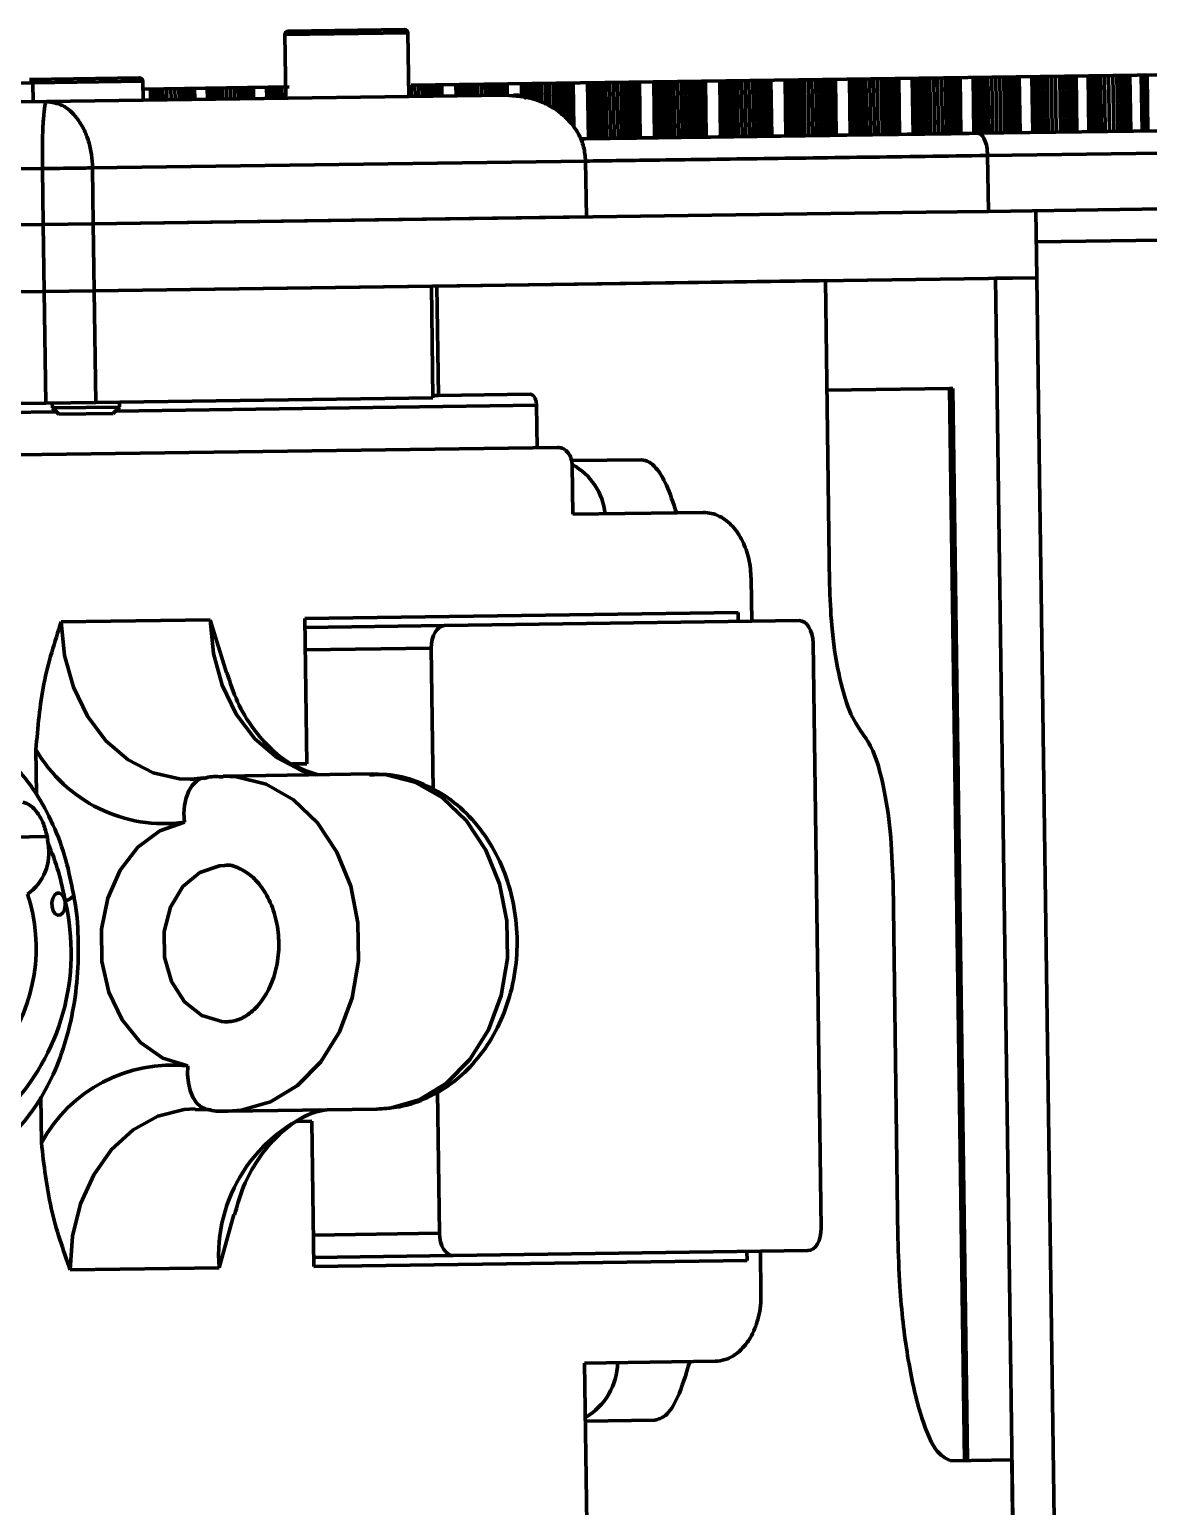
# Model space of a CAD drawing. Header units: millimetres. Extents: x -419 to 9215, y 1224 to 3301.
# Drawn here: x -113.9 to -63.8, y 2649.3 to 2715.4 of the extents above; entities that cross this region are included whole.
import ezdxf

# ---------------------------------------------------------------- set-up
doc = ezdxf.new("R2010")
doc.units = ezdxf.units.MM
doc.layers.add('Net 0.7', color=7, linetype='Continuous', lineweight=70)

msp = doc.modelspace()

# ---------------------------------------------------------------- linework, layer by layer
at = {"layer": 'Net 0.7', "color": 8, "linetype": 'Continuous', "lineweight": 70}
for p, q in [((-96.973, 2715.241), (-102.473, 2715.165)), ((-113.749, 2713.008), (-119.249, 2712.932)), ((-108.831, 2713.076), (-113.749, 2713.008)), ((-71.032, 2709.75), (-47.792, 2710.072)), ((-112.696, 2698.271), (-114.975, 2698.24)), ((-91.218, 2698.569), (-110.057, 2698.308)), ((-101.562, 2687.625), (-95.923, 2687.703)), ((-95.559, 2661.505), (-101.199, 2661.427))]:
    msp.add_line(p, q, dxfattribs=at)
at = {"layer": 'Net 0.7', "color": 7, "linetype": 'Continuous', "lineweight": 70}
for p, q in [((-102.473, 2715.165), (-102.433, 2712.315)), ((-102.325, 2715.317), (-97.125, 2715.389)), ((-96.934, 2712.391), (-96.973, 2715.241)), ((-113.901, 2713.156), (-108.983, 2713.224)), ((-56.058, 2713.458), (-96.831, 2712.893)), ((-79.366, 2710.634), (-79.401, 2713.134)), ((-79.203, 2710.637), (-79.238, 2713.136)), ((-79.032, 2710.639), (-79.067, 2713.139)), ((-78.858, 2710.641), (-78.893, 2713.141)), ((-78.686, 2710.644), (-78.721, 2713.144)), ((-78.518, 2710.646), (-78.553, 2713.146)), ((-78.367, 2710.648), (-78.401, 2713.148)), ((-78.238, 2710.65), (-78.272, 2713.15)), ((-78.129, 2710.652), (-78.164, 2713.151)), ((-78.046, 2710.653), (-78.08, 2713.152)), ((-78.003, 2710.653), (-78.038, 2713.153)), ((-77.947, 2710.654), (-77.981, 2713.154)), ((-77.879, 2710.655), (-77.913, 2713.155)), ((-77.802, 2710.656), (-77.837, 2713.156)), ((-77.179, 2710.665), (-77.213, 2713.164)), ((-77.111, 2710.666), (-77.146, 2713.165)), ((-77.064, 2710.666), (-77.099, 2713.166)), ((-77.039, 2710.667), (-77.074, 2713.166)), ((-77.038, 2710.667), (-77.073, 2713.166)), ((-77.026, 2710.667), (-77.061, 2713.167)), ((-76.971, 2710.668), (-77.005, 2713.167)), ((-76.868, 2710.669), (-76.902, 2713.169)), ((-76.743, 2710.671), (-76.777, 2713.171)), ((-76.599, 2710.673), (-76.633, 2713.173)), ((-76.44, 2710.675), (-76.475, 2713.175)), ((-76.272, 2710.677), (-76.306, 2713.177)), ((-76.098, 2710.68), (-76.133, 2713.179)), ((-75.923, 2710.682), (-75.958, 2713.182)), ((-75.75, 2710.685), (-75.784, 2713.184)), ((-75.588, 2710.687), (-75.622, 2713.187)), ((-75.447, 2710.689), (-75.482, 2713.188)), ((-75.326, 2710.69), (-75.36, 2713.19)), ((-75.229, 2710.692), (-75.263, 2713.192)), ((-75.181, 2710.692), (-75.216, 2713.192)), ((-75.121, 2710.693), (-75.156, 2713.193)), ((-75.052, 2710.694), (-75.087, 2713.194)), ((-74.976, 2710.695), (-75.01, 2713.195)), ((-74.368, 2710.704), (-74.403, 2713.203)), ((-74.304, 2710.705), (-74.338, 2713.204)), ((-74.261, 2710.705), (-74.296, 2713.205)), ((-74.241, 2710.705), (-74.276, 2713.205)), ((-74.151, 2710.707), (-74.185, 2713.206)), ((-74.036, 2710.708), (-74.071, 2713.208)), ((-73.9, 2710.71), (-73.935, 2713.21)), ((-73.747, 2710.712), (-73.782, 2713.212)), ((-73.583, 2710.715), (-73.617, 2713.214)), ((-73.41, 2710.717), (-73.444, 2713.217)), ((-73.234, 2710.719), (-73.268, 2713.219)), ((-73.056, 2710.722), (-73.09, 2713.222)), ((-72.884, 2710.724), (-72.919, 2713.224)), ((-72.733, 2710.726), (-72.767, 2713.226)), ((-72.599, 2710.728), (-72.634, 2713.228)), ((-72.489, 2710.73), (-72.524, 2713.23)), ((-72.437, 2710.73), (-72.471, 2713.23)), ((-72.374, 2710.731), (-72.409, 2713.231)), ((-72.304, 2710.732), (-72.338, 2713.232)), ((-72.229, 2710.733), (-72.263, 2713.233)), ((-71.641, 2710.742), (-71.675, 2713.241)), ((-71.58, 2710.742), (-71.614, 2713.242)), ((-71.542, 2710.743), (-71.577, 2713.243)), ((-71.527, 2710.743), (-71.562, 2713.243)), ((-71.518, 2710.743), (-71.553, 2713.243)), ((-71.414, 2710.745), (-71.449, 2713.244)), ((-71.287, 2710.746), (-71.322, 2713.246)), ((-71.141, 2710.748), (-71.176, 2713.248)), ((-70.981, 2710.751), (-71.016, 2713.25)), ((-70.81, 2710.753), (-70.845, 2713.253)), ((-70.634, 2710.755), (-70.668, 2713.255)), ((-70.452, 2710.758), (-70.487, 2713.258)), ((-70.272, 2710.76), (-70.307, 2713.26)), ((-70.111, 2710.763), (-70.146, 2713.262)), ((-69.966, 2710.765), (-70.001, 2713.264)), ((-69.844, 2710.766), (-69.879, 2713.266)), ((-69.787, 2710.767), (-69.822, 2713.267)), ((-69.722, 2710.768), (-69.757, 2713.268)), ((-69.651, 2710.769), (-69.686, 2713.269)), ((-69.577, 2710.77), (-69.612, 2713.27)), ((-69.013, 2710.778), (-69.047, 2713.278)), ((-68.955, 2710.779), (-68.99, 2713.278)), ((-68.923, 2710.779), (-68.957, 2713.279)), ((-68.913, 2710.779), (-68.948, 2713.279)), ((-68.893, 2710.78), (-68.928, 2713.279)), ((-68.776, 2710.781), (-68.811, 2713.281)), ((-68.638, 2710.783), (-68.673, 2713.283)), ((-68.483, 2710.785), (-68.518, 2713.285)), ((-68.316, 2710.788), (-68.35, 2713.287)), ((-68.14, 2710.79), (-68.174, 2713.29)), ((-67.956, 2710.793), (-67.991, 2713.292)), ((-67.769, 2710.795), (-67.803, 2713.295)), ((-67.599, 2710.798), (-67.633, 2713.297)), ((-67.444, 2710.8), (-67.478, 2713.299)), ((-67.31, 2710.802), (-67.344, 2713.301)), ((-67.248, 2710.802), (-67.283, 2713.302)), ((-67.181, 2710.803), (-67.216, 2713.303)), ((-67.11, 2710.804), (-67.145, 2713.304)), ((-67.039, 2710.805), (-67.073, 2713.305)), ((-66.501, 2710.813), (-66.535, 2713.313)), ((-66.448, 2710.813), (-66.482, 2713.313)), ((-66.42, 2710.814), (-66.454, 2713.314)), ((-66.416, 2710.814), (-66.451, 2713.314)), ((-66.382, 2710.814), (-66.417, 2713.314)), ((-66.253, 2710.816), (-66.287, 2713.316)), ((-66.104, 2710.818), (-66.139, 2713.318)), ((-65.941, 2710.821), (-65.976, 2713.32)), ((-65.767, 2710.823), (-65.801, 2713.323)), ((-65.582, 2710.825), (-65.617, 2713.325)), ((-65.389, 2710.828), (-65.423, 2713.328)), ((-65.211, 2710.831), (-65.246, 2713.33)), ((-65.046, 2710.833), (-65.081, 2713.333)), ((-64.902, 2710.835), (-64.936, 2713.335)), ((-64.837, 2710.836), (-64.871, 2713.336)), ((-64.768, 2710.837), (-64.803, 2713.337)), ((-64.697, 2710.838), (-64.732, 2713.338)), ((-64.628, 2710.839), (-64.663, 2713.338)), ((-64.12, 2710.846), (-64.155, 2713.346)), ((-64.071, 2710.846), (-64.106, 2713.346)), ((-64.049, 2710.847), (-64.083, 2713.347)), ((-64, 2710.847), (-64.035, 2713.347)), ((-63.859, 2710.849), (-63.894, 2713.349)), ((-113.737, 2712.158), (-113.749, 2713.008)), ((-108.819, 2712.226), (-108.831, 2713.076)), ((-102.29, 2712.817), (-108.826, 2712.726)), ((-108.486, 2712.231), (-108.493, 2712.731)), ((-108.414, 2712.232), (-108.421, 2712.732)), ((-108.343, 2712.233), (-108.35, 2712.733)), ((-108.276, 2712.234), (-108.283, 2712.734)), ((-108.215, 2712.235), (-108.222, 2712.735)), ((-108.081, 2712.237), (-108.088, 2712.736)), ((-107.927, 2712.239), (-107.934, 2712.739)), ((-107.757, 2712.241), (-107.764, 2712.741)), ((-107.57, 2712.244), (-107.577, 2712.744)), ((-107.387, 2712.246), (-107.393, 2712.746)), ((-107.21, 2712.249), (-107.217, 2712.749)), ((-107.043, 2712.251), (-107.05, 2712.751)), ((-106.888, 2712.253), (-106.895, 2712.753)), ((-106.749, 2712.255), (-106.756, 2712.755)), ((-106.632, 2712.257), (-106.639, 2712.757)), ((-106.607, 2712.257), (-106.614, 2712.757)), ((-106.598, 2712.257), (-106.605, 2712.757)), ((-106.565, 2712.258), (-106.572, 2712.757)), ((-106.507, 2712.258), (-106.514, 2712.758)), ((-105.942, 2712.266), (-105.949, 2712.766)), ((-105.868, 2712.267), (-105.875, 2712.767)), ((-105.797, 2712.268), (-105.804, 2712.768)), ((-105.732, 2712.269), (-105.739, 2712.769)), ((-105.675, 2712.27), (-105.682, 2712.77)), ((-105.553, 2712.272), (-105.56, 2712.772)), ((-105.409, 2712.274), (-105.416, 2712.774)), ((-105.248, 2712.276), (-105.255, 2712.776)), ((-105.069, 2712.278), (-105.076, 2712.778)), ((-104.888, 2712.281), (-104.894, 2712.781)), ((-104.711, 2712.283), (-104.718, 2712.783)), ((-104.54, 2712.286), (-104.547, 2712.786)), ((-104.38, 2712.288), (-104.386, 2712.788)), ((-104.233, 2712.29), (-104.24, 2712.79)), ((-104.106, 2712.292), (-104.113, 2712.792)), ((-104.002, 2712.293), (-104.009, 2712.793)), ((-103.989, 2712.293), (-103.996, 2712.793)), ((-103.974, 2712.293), (-103.981, 2712.793)), ((-103.936, 2712.294), (-103.943, 2712.794)), ((-103.875, 2712.295), (-103.882, 2712.795)), ((-103.286, 2712.303), (-103.293, 2712.803)), ((-103.211, 2712.304), (-103.218, 2712.804)), ((-103.141, 2712.305), (-103.147, 2712.805)), ((-103.078, 2712.306), (-103.085, 2712.806)), ((-103.026, 2712.307), (-103.033, 2712.807)), ((-102.916, 2712.308), (-102.923, 2712.808)), ((-102.783, 2712.31), (-102.79, 2712.81)), ((-102.632, 2712.312), (-102.639, 2712.812)), ((-102.461, 2712.314), (-102.468, 2712.814)), ((-96.824, 2712.393), (-96.831, 2712.893)), ((-96.652, 2712.395), (-96.659, 2712.895)), ((-96.479, 2712.397), (-96.486, 2712.897)), ((-96.308, 2712.4), (-96.315, 2712.9)), ((-96.144, 2712.402), (-96.151, 2712.902)), ((-95.993, 2712.404), (-96, 2712.904)), ((-95.858, 2712.406), (-95.865, 2712.906)), ((-95.743, 2712.408), (-95.75, 2712.908)), ((-95.671, 2712.409), (-95.678, 2712.909)), ((-95.626, 2712.409), (-95.632, 2712.909)), ((-95.611, 2712.409), (-95.618, 2712.909)), ((-95.603, 2712.409), (-95.61, 2712.909)), ((-95.573, 2712.41), (-95.58, 2712.91)), ((-95.522, 2712.411), (-95.529, 2712.911)), ((-95.451, 2712.412), (-95.458, 2712.912)), ((-94.816, 2712.42), (-94.823, 2712.92)), ((-94.739, 2712.421), (-94.746, 2712.921)), ((-94.673, 2712.422), (-94.68, 2712.922)), ((-94.62, 2712.423), (-94.627, 2712.923)), ((-94.583, 2712.424), (-94.59, 2712.924)), ((-94.514, 2712.425), (-94.521, 2712.925)), ((-94.42, 2712.426), (-94.427, 2712.926)), ((-94.304, 2712.428), (-94.311, 2712.927)), ((-94.164, 2712.429), (-94.171, 2712.929)), ((-94.003, 2712.432), (-94.01, 2712.932)), ((-93.835, 2712.434), (-93.842, 2712.934)), ((-93.662, 2712.436), (-93.669, 2712.936)), ((-93.49, 2712.439), (-93.497, 2712.939)), ((-93.323, 2712.441), (-93.33, 2712.941)), ((-93.165, 2712.443), (-93.172, 2712.943)), ((-93.022, 2712.445), (-93.029, 2712.945)), ((-92.895, 2712.447), (-92.902, 2712.947)), ((-92.809, 2712.448), (-92.816, 2712.948)), ((-92.748, 2712.449), (-92.755, 2712.949)), ((-92.712, 2712.45), (-92.719, 2712.95)), ((-92.702, 2712.45), (-92.709, 2712.95)), ((-92.689, 2712.45), (-92.696, 2712.95)), ((-92.653, 2712.45), (-92.66, 2712.95)), ((-92.599, 2712.451), (-92.606, 2712.951)), ((-92.526, 2712.452), (-92.533, 2712.952)), ((-91.881, 2712.372), (-91.889, 2712.961)), ((-91.804, 2712.354), (-91.813, 2712.962)), ((-91.741, 2712.34), (-91.749, 2712.963)), ((-91.692, 2712.322), (-91.7, 2712.964)), ((-91.66, 2712.317), (-91.669, 2712.964)), ((-91.606, 2712.309), (-91.615, 2712.965)), ((-91.525, 2712.297), (-91.535, 2712.966)), ((-91.422, 2712.283), (-91.432, 2712.967)), ((-91.294, 2712.248), (-91.304, 2712.969)), ((-91.139, 2712.17), (-91.151, 2712.971)), ((-90.975, 2712.087), (-90.987, 2712.974)), ((-90.803, 2712), (-90.817, 2712.976)), ((-90.63, 2711.912), (-90.644, 2712.978)), ((-90.458, 2711.826), (-90.474, 2712.981)), ((-90.294, 2711.743), (-90.311, 2712.983)), ((-90.142, 2711.643), (-90.16, 2712.985)), ((-90.003, 2711.515), (-90.024, 2712.987)), ((-89.901, 2711.419), (-89.923, 2712.988)), ((-89.825, 2711.348), (-89.847, 2712.989)), ((-89.773, 2711.3), (-89.796, 2712.99)), ((-89.747, 2711.277), (-89.771, 2712.99)), ((-89.727, 2711.258), (-89.751, 2712.991)), ((-89.686, 2711.209), (-89.711, 2712.991)), ((-89.627, 2711.125), (-89.653, 2712.992)), ((-89.551, 2711.017), (-89.579, 2712.993)), ((-88.897, 2710.502), (-88.931, 2713.002)), ((-88.821, 2710.503), (-88.856, 2713.003)), ((-88.76, 2710.504), (-88.795, 2713.004)), ((-88.715, 2710.505), (-88.75, 2713.005)), ((-88.69, 2710.505), (-88.725, 2713.005)), ((-88.65, 2710.506), (-88.685, 2713.005)), ((-88.585, 2710.507), (-88.62, 2713.006)), ((-88.496, 2710.508), (-88.531, 2713.008)), ((-88.382, 2710.509), (-88.416, 2713.009)), ((-88.236, 2710.511), (-88.271, 2713.011)), ((-88.079, 2710.514), (-88.113, 2713.013)), ((-87.912, 2710.516), (-87.946, 2713.016)), ((-87.74, 2710.518), (-87.774, 2713.018)), ((-87.568, 2710.521), (-87.602, 2713.02)), ((-87.401, 2710.523), (-87.435, 2713.023)), ((-87.243, 2710.525), (-87.278, 2713.025)), ((-87.097, 2710.527), (-87.132, 2713.027)), ((-86.982, 2710.529), (-87.017, 2713.029)), ((-86.893, 2710.53), (-86.927, 2713.03)), ((-86.827, 2710.531), (-86.861, 2713.031)), ((-86.786, 2710.532), (-86.821, 2713.031)), ((-86.761, 2710.532), (-86.795, 2713.032)), ((-86.716, 2710.533), (-86.75, 2713.032)), ((-86.655, 2710.533), (-86.689, 2713.033)), ((-86.579, 2710.534), (-86.614, 2713.034)), ((-85.932, 2710.543), (-85.966, 2713.043)), ((-85.857, 2710.544), (-85.892, 2713.044)), ((-85.799, 2710.545), (-85.834, 2713.045)), ((-85.759, 2710.546), (-85.794, 2713.046)), ((-85.74, 2710.546), (-85.774, 2713.046)), ((-85.715, 2710.546), (-85.75, 2713.046)), ((-85.665, 2710.547), (-85.7, 2713.047)), ((-85.59, 2710.548), (-85.625, 2713.048)), ((-85.49, 2710.55), (-85.524, 2713.049)), ((-85.354, 2710.551), (-85.388, 2713.051)), ((-85.203, 2710.553), (-85.238, 2713.053)), ((-85.04, 2710.556), (-85.075, 2713.056)), ((-84.87, 2710.558), (-84.905, 2713.058)), ((-84.698, 2710.56), (-84.732, 2713.06)), ((-84.527, 2710.563), (-84.562, 2713.063)), ((-84.364, 2710.565), (-84.398, 2713.065)), ((-84.209, 2710.567), (-84.244, 2713.067)), ((-84.081, 2710.569), (-84.116, 2713.069)), ((-83.978, 2710.57), (-84.013, 2713.07)), ((-83.897, 2710.572), (-83.932, 2713.071)), ((-83.842, 2710.572), (-83.877, 2713.072)), ((-83.811, 2710.573), (-83.845, 2713.073)), ((-83.762, 2710.573), (-83.796, 2713.073)), ((-83.698, 2710.574), (-83.733, 2713.074)), ((-83.621, 2710.575), (-83.656, 2713.075)), ((-82.978, 2710.584), (-83.013, 2713.084)), ((-82.906, 2710.585), (-82.94, 2713.085)), ((-82.851, 2710.586), (-82.886, 2713.086)), ((-82.816, 2710.587), (-82.85, 2713.086)), ((-82.802, 2710.587), (-82.837, 2713.087)), ((-82.793, 2710.587), (-82.828, 2713.087)), ((-82.758, 2710.587), (-82.793, 2713.087)), ((-82.698, 2710.588), (-82.733, 2713.088)), ((-82.612, 2710.589), (-82.647, 2713.089)), ((-82.486, 2710.591), (-82.521, 2713.091)), ((-82.343, 2710.593), (-82.378, 2713.093)), ((-82.186, 2710.595), (-82.221, 2713.095)), ((-82.019, 2710.598), (-82.053, 2713.097)), ((-81.846, 2710.6), (-81.881, 2713.1)), ((-81.674, 2710.602), (-81.709, 2713.102)), ((-81.506, 2710.605), (-81.54, 2713.105)), ((-81.344, 2710.607), (-81.379, 2713.107)), ((-81.204, 2710.609), (-81.238, 2713.109)), ((-81.087, 2710.611), (-81.122, 2713.11)), ((-80.992, 2710.612), (-81.027, 2713.112)), ((-80.923, 2710.613), (-80.957, 2713.113)), ((-80.886, 2710.613), (-80.92, 2713.113)), ((-80.833, 2710.614), (-80.867, 2713.114)), ((-80.767, 2710.615), (-80.801, 2713.115)), ((-80.69, 2710.616), (-80.724, 2713.116)), ((-80.055, 2710.625), (-80.089, 2713.125)), ((-79.984, 2710.626), (-80.019, 2713.126)), ((-79.934, 2710.627), (-79.968, 2713.126)), ((-79.903, 2710.627), (-79.938, 2713.127)), ((-79.896, 2710.627), (-79.931, 2713.127)), ((-79.882, 2710.627), (-79.917, 2713.127)), ((-79.838, 2710.628), (-79.872, 2713.128)), ((-79.767, 2710.629), (-79.801, 2713.129)), ((-79.652, 2710.63), (-79.687, 2713.13)), ((-79.517, 2710.632), (-79.552, 2713.132)), ((-113.139, 2712.166), (-137.518, 2711.828)), ((-92.61, 2712.451), (-113.139, 2712.166)), ((-48.806, 2711.058), (-71.465, 2710.744)), ((-111.082, 2709.195), (-89.019, 2709.5)), ((-111.047, 2706.695), (-111.082, 2709.195)), ((-88.984, 2707.001), (-89.019, 2709.5)), ((-70.997, 2707.25), (-71.032, 2709.75)), ((-139.095, 2708.806), (-113.323, 2709.164)), ((-113.288, 2706.664), (-113.323, 2709.164)), ((-73.777, 2707.212), (-111.047, 2706.695)), ((-73.777, 2707.212), (-70.997, 2707.25)), ((-70.997, 2707.25), (-47.757, 2707.572)), ((-68.872, 2707.28), (-68.831, 2704.28)), ((-139.06, 2706.307), (-113.288, 2706.664)), ((-113.288, 2706.664), (-111.047, 2706.695)), ((-113.288, 2706.664), (-113.247, 2703.664)), ((-111.047, 2706.695), (-88.984, 2707.001)), ((-111.005, 2703.695), (-111.047, 2706.695)), ((-51.947, 2706.114), (-68.853, 2705.88)), ((-68.831, 2704.28), (-111.005, 2703.695)), ((-95.921, 2703.904), (-111.005, 2703.695)), ((-95.921, 2703.904), (-95.852, 2698.905)), ((-78.291, 2704.149), (-95.67, 2703.908)), ((-95.602, 2699.008), (-95.67, 2703.908)), ((-78.103, 2690.566), (-78.291, 2704.149)), ((-68.831, 2704.28), (-70.674, 2704.254)), ((-69.707, 2634.461), (-70.674, 2704.254)), ((-68.692, 2694.281), (-68.831, 2704.28)), ((-113.247, 2703.664), (-139.019, 2703.307)), ((-113.247, 2703.664), (-111.005, 2703.695)), ((-113.247, 2703.664), (-113.177, 2698.665)), ((-111.005, 2703.695), (-110.936, 2698.696)), ((-78.223, 2699.249), (-72.734, 2699.325)), ((-72.589, 2699.327), (-72.734, 2699.325)), ((-72.734, 2699.325), (-72.069, 2651.33)), ((-71.924, 2651.332), (-72.589, 2699.327)), ((-113.177, 2698.665), (-138.949, 2698.307)), ((-110.936, 2698.696), (-113.177, 2698.665)), ((-112.882, 2698.669), (-112.879, 2698.449)), ((-95.852, 2698.905), (-110.936, 2698.696)), ((-109.879, 2698.491), (-109.882, 2698.71)), ((-95.602, 2699.008), (-95.853, 2699.005)), ((-95.602, 2699.008), (-91.499, 2699.065)), ((-112.879, 2698.449), (-109.879, 2698.491)), ((-112.879, 2698.449), (-112.595, 2698.173)), ((-112.595, 2698.173), (-110.156, 2698.206)), ((-110.156, 2698.206), (-109.879, 2698.491)), ((-91.192, 2696.669), (-91.218, 2698.569)), ((-90.27, 2696.682), (-119.157, 2696.281)), ((-89.597, 2696.091), (-86.524, 2696.134)), ((-89.589, 2693.691), (-89.62, 2695.891)), ((-68.694, 2694.281), (-68.692, 2694.281)), ((-68.652, 2691.281), (-68.694, 2694.281)), ((-89.589, 2693.691), (-83.756, 2693.772)), ((-81.588, 2688.902), (-81.614, 2690.801)), ((-68.65, 2691.281), (-68.652, 2691.281)), ((-68.043, 2647.485), (-68.65, 2691.281)), ((-112.484, 2688.873), (-105.821, 2688.966)), ((-105.086, 2686.589), (-105.821, 2688.966)), ((-101.581, 2689.024), (-82.199, 2689.293)), ((-101.491, 2682.525), (-101.581, 2689.024)), ((-95.331, 2688.711), (-101.576, 2688.624)), ((-79.462, 2688.931), (-95.331, 2688.711)), ((-82.199, 2689.293), (-82.194, 2688.893)), ((-95.923, 2687.703), (-95.834, 2681.348)), ((-78.479, 2661.742), (-78.842, 2687.939)), ((-113.588, 2681.141), (-113.616, 2683.157)), ((-98.564, 2682.066), (-105.227, 2681.973)), ((-102.165, 2682.516), (-101.491, 2682.525)), ((-106.484, 2681.841), (-106.72, 2681.831)), ((-106.109, 2681.889), (-106.524, 2681.842)), ((-113.112, 2679.264), (-114.699, 2679.242)), ((-75.044, 2661.29), (-75.264, 2677.188)), ((-105.074, 2670.974), (-105.163, 2670.975)), ((-113.372, 2665.558), (-113.401, 2667.614)), ((-95.647, 2667.856), (-95.559, 2661.505)), ((-106.491, 2667.048), (-105.903, 2667.034)), ((-105.262, 2666.977), (-105.019, 2666.975)), ((-105.019, 2666.975), (-98.356, 2667.067)), ((-101.27, 2666.527), (-101.925, 2666.517)), ((-101.179, 2660.027), (-101.27, 2666.527)), ((-105.419, 2659.968), (-104.756, 2662.344)), ((-101.185, 2660.427), (-94.94, 2660.514)), ((-81.797, 2660.296), (-101.179, 2660.027)), ((-94.94, 2660.514), (-79.071, 2660.734)), ((-81.803, 2660.696), (-81.797, 2660.296)), ((-81.171, 2658.804), (-81.197, 2660.704)), ((-112.082, 2659.876), (-105.419, 2659.968)), ((-83.229, 2655.776), (-89.062, 2655.695)), ((-89.062, 2655.695), (-88.963, 2648.495)), ((-89.054, 2653.095), (-85.928, 2653.138)), ((-69.954, 2651.359), (-72.677, 2651.321)), ((-69.72, 2634.461), (-69.954, 2651.359))]:
    msp.add_line(p, q, dxfattribs=at)
at = {"layer": 'Net 0.7', "color": 8, "linetype": 'Continuous', "lineweight": 70, "flags": 128}
for points in [[(-106.72, 2681.831), (-107.193, 2681.85), (-108.377, 2682.118), (-109.491, 2682.694), (-110.484, 2683.551), (-111.313, 2684.651), (-111.939, 2685.945), (-112.336, 2687.374), (-112.484, 2688.873)], [(-105.821, 2688.966), (-105.673, 2687.466), (-105.277, 2686.037), (-104.65, 2684.744), (-103.822, 2683.644), (-102.828, 2682.786), (-101.714, 2682.21), (-101.1, 2682.03)], [(-98.564, 2682.066), (-97.981, 2682.038), (-96.657, 2681.701), (-95.425, 2680.999), (-94.348, 2679.968), (-93.481, 2678.661), (-92.869, 2677.145), (-92.543, 2675.496), (-92.52, 2673.801), (-92.8, 2672.144), (-93.37, 2670.611), (-94.2, 2669.28), (-95.248, 2668.22), (-96.46, 2667.484), (-97.774, 2667.111), (-98.356, 2667.067)], [(-105.019, 2666.975), (-104.437, 2667.018), (-103.122, 2667.392), (-101.91, 2668.128), (-100.862, 2669.188), (-100.032, 2670.519), (-99.463, 2672.051), (-99.182, 2673.708), (-99.206, 2675.404), (-99.532, 2677.052), (-100.144, 2678.569), (-101.01, 2679.876), (-102.087, 2680.907), (-103.319, 2681.608), (-104.644, 2681.945), (-105.232, 2681.973)], [(-105.163, 2670.975), (-105.304, 2670.983), (-106.197, 2671.253), (-106.973, 2671.873), (-107.548, 2672.774), (-107.861, 2673.86), (-107.877, 2675.012), (-107.595, 2676.106), (-107.044, 2677.023), (-106.286, 2677.663), (-105.401, 2677.958), (-105.169, 2677.974)], [(-112.31, 2676.37), (-112.113, 2676.47), (-111.985, 2676.566), (-111.93, 2676.653), (-111.929, 2676.682)], [(-112.082, 2659.876), (-111.975, 2661.379), (-111.619, 2662.818), (-111.028, 2664.129), (-110.23, 2665.251), (-109.261, 2666.136), (-108.164, 2666.742), (-106.988, 2667.044), (-106.488, 2667.075)]]:
    msp.add_lwpolyline(points, dxfattribs=at)
at = {"layer": 'Net 0.7', "color": 7, "linetype": 'Continuous', "lineweight": 70, "flags": 128}
for points in [[(-95.923, 2687.703), (-95.914, 2687.898), (-95.882, 2688.086), (-95.828, 2688.26), (-95.755, 2688.412), (-95.665, 2688.538), (-95.561, 2688.632), (-95.449, 2688.69), (-95.331, 2688.711)], [(-79.462, 2688.931), (-79.343, 2688.913), (-79.229, 2688.858), (-79.123, 2688.767), (-79.029, 2688.644), (-78.952, 2688.494), (-78.893, 2688.321), (-78.856, 2688.134), (-78.842, 2687.939)], [(-105.992, 2681.9), (-106.224, 2681.859), (-106.438, 2681.743), (-106.626, 2681.557), (-106.781, 2681.308), (-106.897, 2681.006), (-106.968, 2680.662), (-106.994, 2680.29), (-106.972, 2679.903)], [(-106.972, 2679.903), (-108.072, 2679.518), (-109.054, 2678.788), (-109.85, 2677.761), (-110.405, 2676.508), (-110.682, 2675.116), (-110.662, 2673.678), (-110.347, 2672.294), (-109.757, 2671.057), (-108.933, 2670.053), (-107.931, 2669.35), (-106.821, 2668.995)], [(-112.893, 2676.113), (-112.902, 2676.307), (-112.866, 2676.492), (-112.789, 2676.639), (-112.684, 2676.725), (-112.566, 2676.737), (-112.453, 2676.674), (-112.364, 2676.545), (-112.31, 2676.37)], [(-112.31, 2676.37), (-112.301, 2676.176), (-112.337, 2675.991), (-112.414, 2675.844), (-112.519, 2675.758), (-112.637, 2675.746), (-112.749, 2675.809), (-112.839, 2675.938), (-112.893, 2676.113)], [(-105.786, 2667.026), (-106.019, 2667.061), (-106.236, 2667.171), (-106.429, 2667.352), (-106.591, 2667.596), (-106.715, 2667.895), (-106.796, 2668.237), (-106.832, 2668.608), (-106.821, 2668.995)], [(-78.479, 2661.742), (-78.488, 2661.547), (-78.52, 2661.359), (-78.573, 2661.185), (-78.647, 2661.033), (-78.737, 2660.907), (-78.84, 2660.813), (-78.953, 2660.755), (-79.071, 2660.734)], [(-94.94, 2660.514), (-95.058, 2660.531), (-95.173, 2660.587), (-95.279, 2660.678), (-95.372, 2660.801), (-95.45, 2660.951), (-95.508, 2661.123), (-95.545, 2661.31), (-95.559, 2661.505)]]:
    msp.add_lwpolyline(points, dxfattribs=at)
at = {"layer": 'Net 0.7', "color": 7, "linetype": 'Continuous', "lineweight": 70}
for centre, radius, start, end in [((-102.323, 2715.167), 0.15, 90.79426, 180.79426), ((-97.123, 2715.239), 0.15, 0.79426, 90.79426), ((-113.899, 2713.006), 0.15, 0.79426, 90.79426), ((-108.981, 2713.074), 0.15, 0.79426, 90.79426), ((-107.864, 2686.491), 6.648, 210.09713, 277.71355), ((-115.307, 2678.547), 2.273, 305.31807, 10.3724), ((-123.175, 2674.58), 11.011, 9.35902, 23.41942), ((-121.344, 2674.278), 7.738, 324.2745, 18.17473), ((-122.078, 2674.053), 10.04, 315.53961, 13.34406), ((-107.53, 2662.385), 6.648, 83.87497, 151.4914)]:
    msp.add_arc(centre, radius, start, end, dxfattribs=at)
at = {"layer": 'Net 0.7', "color": 8, "linetype": 'Continuous', "lineweight": 70}
for centre, radius, start, end in [((-90.966, 2693.419), 2.838, 5.89917, 61.53517), ((-98.505, 2660.519), 6.936, 110.12398, 184.55711), ((-90.469, 2655.761), 2.879, 300.02688, 359.08802)]:
    msp.add_arc(centre, radius, start, end, dxfattribs=at)
at = {"layer": 'Net 0.7', "color": 7, "linetype": 'Continuous', "lineweight": 70}
for points, knots in [([(-113.139, 2712.166), (-113.166, 2712.127), (-113.22, 2712.049), (-113.274, 2711.523), (-113.307, 2710.93), (-113.323, 2710.378), (-113.329, 2709.778), (-113.325, 2709.366), (-113.323, 2709.164)], [0, 0, 0, 0, 0.2352779, 0.4734621, 0.6051887, 0.7412026, 0.8727099, 1, 1, 1, 1]), ([(-111.082, 2709.195), (-111.092, 2709.395), (-111.113, 2709.802), (-111.251, 2710.395), (-111.47, 2710.953), (-111.842, 2711.549), (-112.407, 2712.064), (-112.898, 2712.133), (-113.139, 2712.166)], [0, 0, 0, 0, 0.125744, 0.255909, 0.390779, 0.530606, 0.769745, 1, 1, 1, 1]), ([(-92.61, 2712.451), (-92.18, 2712.419), (-91.322, 2712.357), (-90.335, 2711.849), (-89.7, 2711.266), (-89.326, 2710.734), (-89.075, 2710.14), (-89.038, 2709.712), (-89.019, 2709.5)], [0, 0, 0, 0, 0.250988, 0.501274, 0.630605, 0.752076, 0.877365, 1, 1, 1, 1]), ([(-92.245, 2712.456), (-92.062, 2712.455), (-91.865, 2712.455), (-91.674, 2712.31), (-91.66, 2712.299)], [0, 0, 0, 0, 0.924248, 1, 1, 1, 1]), ([(-71.465, 2710.744), (-73.586, 2710.715), (-77.827, 2710.656), (-83.096, 2710.583), (-86.901, 2710.53), (-88.657, 2710.506), (-89.24, 2710.498)], [0, 0, 0, 0, 0.314813, 0.62966, 0.877112, 1, 1, 1, 1]), ([(-91.499, 2699.065), (-91.461, 2699.058), (-91.393, 2699.045), (-91.307, 2698.942), (-91.252, 2698.814), (-91.223, 2698.685), (-91.22, 2698.602), (-91.218, 2698.569)], [0, 0, 0, 0, 0.2861837, 0.5279803, 0.7221042, 0.8867852, 1, 1, 1, 1]), ([(-89.62, 2695.891), (-89.626, 2695.965), (-89.637, 2696.114), (-89.72, 2696.33), (-89.831, 2696.486), (-89.955, 2696.589), (-90.095, 2696.665), (-90.202, 2696.676), (-90.27, 2696.682)], [0, 0, 0, 0, 0.152645, 0.304745, 0.506861, 0.636763, 0.770384, 1, 1, 1, 1]), ([(-84.953, 2693.755), (-85.095, 2694.191), (-85.356, 2694.993), (-85.796, 2695.711), (-86.182, 2696.075), (-86.408, 2696.114), (-86.524, 2696.134)], [0, 0, 0, 0, 0.34959, 0.644184, 0.815771, 1, 1, 1, 1]), ([(-81.614, 2690.801), (-81.621, 2690.952), (-81.635, 2691.258), (-81.715, 2691.7), (-81.836, 2692.119), (-81.998, 2692.503), (-82.198, 2692.85), (-82.438, 2693.157), (-82.714, 2693.415), (-83.032, 2693.616), (-83.383, 2693.75), (-83.631, 2693.765), (-83.756, 2693.772)], [0, 0, 0, 0, 0.088807, 0.180335, 0.269111, 0.360256, 0.453307, 0.548532, 0.652642, 0.759123, 0.878119, 1, 1, 1, 1]), ([(-76.631, 2683.878), (-76.831, 2684.174), (-77.233, 2684.766), (-77.719, 2686.514), (-78.028, 2688.524), (-78.08, 2689.938), (-78.103, 2690.566)], [0, 0, 0, 0, 0.2632499, 0.5265053, 0.7896485, 1, 1, 1, 1]), ([(-112.484, 2688.873), (-112.776, 2687.967), (-113.353, 2686.174), (-113.529, 2684.156), (-113.616, 2683.157)], [0, 0, 0, 0, 0.505353, 1, 1, 1, 1]), ([(-101.005, 2682.032), (-101.363, 2682.147), (-102.067, 2682.374), (-103.062, 2683.106), (-103.924, 2684.08), (-104.625, 2685.25), (-104.922, 2686.153), (-105.068, 2686.595)], [0, 0, 0, 0, 0.21301, 0.419531, 0.618323, 0.813032, 1, 1, 1, 1]), ([(-111.939, 2676.681), (-112.04, 2677.195), (-112.253, 2678.288), (-112.829, 2679.828), (-113.608, 2681.274), (-114.551, 2682.459), (-115.607, 2683.359), (-116.723, 2683.95), (-117.762, 2684.269), (-118.417, 2684.253), (-118.672, 2684.247)], [0, 0, 0, 0, 0.125221, 0.266539, 0.40942, 0.553787, 0.681943, 0.804886, 0.923991, 1, 1, 1, 1]), ([(-75.264, 2677.188), (-75.294, 2677.974), (-75.353, 2679.547), (-75.68, 2681.625), (-76.117, 2683.144), (-76.472, 2683.652), (-76.631, 2683.878)], [0, 0, 0, 0, 0.262731, 0.525449, 0.78849, 1, 1, 1, 1]), ([(-105.232, 2681.933), (-105.458, 2681.949), (-105.755, 2681.971), (-106.039, 2681.888), (-106.107, 2681.869)], [0, 0, 0, 0, 0.762778, 1, 1, 1, 1]), ([(-98.356, 2667.067), (-98.069, 2667.084), (-97.346, 2667.128), (-96.221, 2667.476), (-95.055, 2668.137), (-94.033, 2669.061), (-93.189, 2670.211), (-92.557, 2671.549), (-92.167, 2673.024), (-92.038, 2674.573), (-92.182, 2676.132), (-92.597, 2677.633), (-93.273, 2679.012), (-94.187, 2680.2), (-95.302, 2681.143), (-96.563, 2681.77), (-97.721, 2682.077), (-98.435, 2682.037), (-98.696, 2682.023)], [0, 0, 0, 0, 0.041276, 0.10401, 0.166735, 0.230133, 0.294598, 0.360116, 0.426425, 0.493249, 0.560438, 0.627954, 0.695752, 0.76362, 0.831088, 0.897531, 0.962523, 1, 1, 1, 1]), ([(-114.207, 2680.809), (-114.085, 2680.768), (-113.842, 2680.684), (-113.533, 2680.334), (-113.264, 2679.857), (-113.163, 2679.462), (-113.112, 2679.264)], [0, 0, 0, 0, 0.249626, 0.499763, 0.749977, 1, 1, 1, 1]), ([(-113.112, 2679.264), (-113.102, 2679.207), (-113.084, 2679.106), (-113.075, 2679.002), (-113.07, 2678.956)], [0, 0, 0, 0, 0.559917, 1, 1, 1, 1]), ([(-105.171, 2677.973), (-105.17, 2677.973), (-104.954, 2678.017), (-104.572, 2677.889), (-103.971, 2677.538), (-103.436, 2676.939), (-103.008, 2676.116), (-102.757, 2675.122), (-102.723, 2674.074), (-102.907, 2673.071), (-103.278, 2672.203), (-103.78, 2671.544), (-104.339, 2671.133), (-104.764, 2670.991), (-105.008, 2670.978), (-105.074, 2670.974)], [0, 0, 0, 0, 0.000385, 0.108273, 0.194261, 0.27625, 0.36365, 0.449747, 0.53536, 0.620578, 0.705274, 0.789828, 0.875585, 0.966027, 1, 1, 1, 1]), ([(-118.394, 2664.304), (-118.352, 2664.3), (-117.895, 2664.256), (-117.026, 2664.478), (-115.867, 2664.964), (-114.812, 2665.75), (-113.874, 2666.783), (-113.07, 2668.062), (-112.431, 2669.552), (-111.981, 2671.201), (-111.73, 2672.951), (-111.707, 2674.731), (-111.784, 2675.996), (-111.926, 2676.621), (-111.939, 2676.681)], [0, 0, 0, 0, 0.009288, 0.100365, 0.190547, 0.28245, 0.378034, 0.477503, 0.579448, 0.682047, 0.784444, 0.886665, 0.989008, 1, 1, 1, 1]), ([(-105.904, 2667.041), (-105.887, 2667.036), (-105.6, 2666.957), (-105.3, 2666.966), (-105.019, 2666.975)], [0, 0, 0, 0, 0.061111, 1, 1, 1, 1]), ([(-104.723, 2662.335), (-104.622, 2662.711), (-104.395, 2663.547), (-103.803, 2664.674), (-103.037, 2665.686), (-102.149, 2666.441), (-101.341, 2666.9), (-100.835, 2667), (-100.655, 2667.035)], [0, 0, 0, 0, 0.150854, 0.335785, 0.520667, 0.706596, 0.895756, 1, 1, 1, 1]), ([(-113.372, 2665.558), (-113.258, 2664.563), (-113.026, 2662.55), (-112.399, 2660.774), (-112.082, 2659.876)], [0, 0, 0, 0, 0.494647, 1, 1, 1, 1]), ([(-72.677, 2651.321), (-72.91, 2651.429), (-73.377, 2651.644), (-74.074, 2653.367), (-74.64, 2655.907), (-74.967, 2658.712), (-75.022, 2660.561), (-75.044, 2661.29)], [0, 0, 0, 0, 0.215754, 0.431544, 0.646492, 0.860683, 1, 1, 1, 1]), ([(-83.229, 2655.776), (-83.077, 2655.791), (-82.767, 2655.823), (-82.343, 2656.043), (-81.966, 2656.373), (-81.668, 2656.777), (-81.433, 2657.252), (-81.277, 2657.749), (-81.182, 2658.276), (-81.175, 2658.626), (-81.171, 2658.804)], [0, 0, 0, 0, 0.148204, 0.302065, 0.43107, 0.564972, 0.677112, 0.793675, 0.894843, 1, 1, 1, 1]), ([(-84.361, 2655.76), (-84.531, 2655.185), (-84.826, 2654.193), (-85.393, 2653.293), (-85.765, 2653.185), (-85.928, 2653.138)], [0, 0, 0, 0, 0.435996, 0.752481, 1, 1, 1, 1])]:
    msp.add_open_spline(points, degree=3, knots=knots, dxfattribs=at)
for points in [[(-71.032, 2709.75), (-71.04, 2709.881), (-71.056, 2710.143), (-71.158, 2710.472), (-71.3, 2710.701), (-71.41, 2710.73), (-71.465, 2710.744)], [(-113.323, 2709.164), (-113.117, 2709.166), (-112.704, 2709.172), (-112.072, 2709.181), (-111.496, 2709.189), (-111.22, 2709.193), (-111.082, 2709.195)]]:
    msp.add_open_spline(points, degree=3, dxfattribs=at)
at = {"layer": 'Net 0.7', "color": 8, "linetype": 'Continuous', "lineweight": 70}
msp.add_open_spline([(-71.032, 2709.75), (-72.899, 2709.724), (-76.633, 2709.672), (-81.707, 2709.602), (-85.906, 2709.544), (-88.118, 2709.513), (-89.019, 2709.5)], degree=3, knots=[0, 0, 0, 0, 0.271162, 0.542324, 0.813487, 1, 1, 1, 1], dxfattribs=at)

doc.saveas('drawing.dxf')
